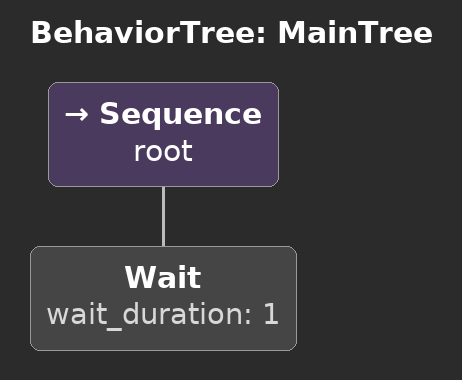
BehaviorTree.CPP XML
<!--
  This Behavior Tree replans the global path periodically at 1 Hz.
-->

<root main_tree_to_execute="MainTree">
  <BehaviorTree ID="MainTree">
    <Sequence name="root">
      <Wait wait_duration="1"/>
    </Sequence>
  </BehaviorTree>
</root>
